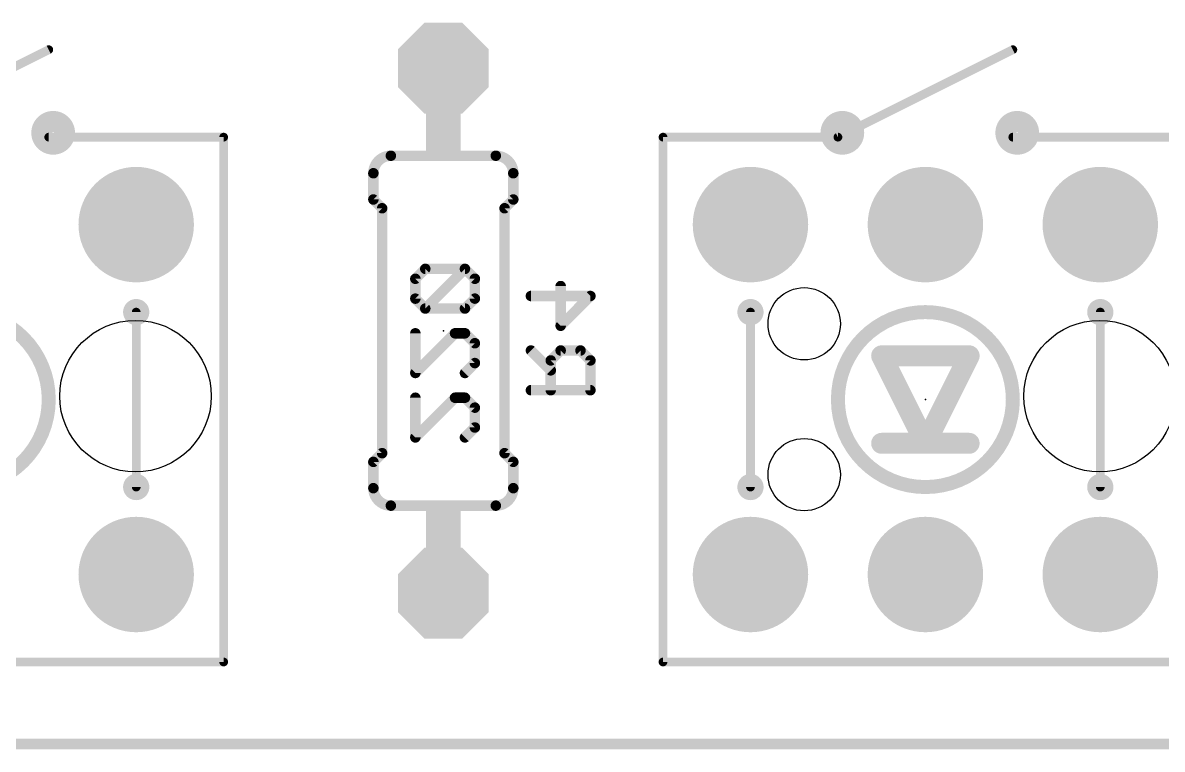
# Model space of a CAD drawing. Extents: x -0.1 to 52.1, y -0.1 to 31.1.
# Drawn here: x 19.89 to 36.44, y -0.08 to 10.47 of the extents above; entities that cross this region are included whole.
import ezdxf

# ---------------------------------------------------------------- set-up
doc = ezdxf.new("R2010")
doc.units = 0
for name, color, linetype in [('17', 82, 'CONTINUOUS'), ('20', 7, 'CONTINUOUS'), ('21', 253, 'CONTINUOUS'), ('22', 253, 'CONTINUOUS'), ('23', 7, 'CONTINUOUS'), ('24', 7, 'CONTINUOUS'), ('26', 253, 'CONTINUOUS'), ('28', 253, 'CONTINUOUS'), ('52', 253, 'CONTINUOUS')]:
    doc.layers.add(name, color=color, linetype=linetype)

# ---------------------------------------------------------------- blocks, each defined once
blk = doc.blocks.new('RECT')
blk.add_solid([(-0.5, -0.5), (0.5, -0.5), (-0.5, 0.5), (0.5, 0.5)])
blk = doc.blocks.new('OCTAGONP')
at = {"const_width": 0.5}
blk.add_lwpolyline([(-0.25, -0.1036), (-0.25, 0.1036), (-0.1036, 0.25), (0.1036, 0.25), (0.25, 0.1036), (0.25, -0.1036), (0.1036, -0.25), (-0.1036, -0.25), (-0.25, -0.1036), (-0.25, 0.1036)], dxfattribs=at)
blk = doc.blocks.new('ROUNDP')
at = {"const_width": 0.5}
blk.add_lwpolyline([(0, -0.25, 1), (0, 0.25, 1), (0, -0.25)], format="xyb", dxfattribs=at)

msp = doc.modelspace()

# ---------------------------------------------------------------- linework, layer by layer
at = {"layer": '20', "const_width": 0.1524}
msp.add_lwpolyline([(3.81, 0), (47.99, 0)], dxfattribs=at)
at = {"layer": '20'}
for centre, radius in [((31.24, 6.1), 0.525), ((21.53, 5.05), 1.1), ((35.53, 5.05), 1.1), ((31.24, 3.91), 0.525)]:
    msp.add_circle(centre, radius, dxfattribs=at)
at = {"layer": '21'}
for points, const_width in [([(17.73, 8.81), (20.27, 10.08)], 0.127), ([(31.73, 8.81), (34.27, 10.08)], 0.127), ([(20.27, 8.81), (22.81, 8.81)], 0.127), ([(22.81, 1.19), (22.81, 8.81)], 0.127), ([(29.19, 8.81), (29.19, 1.19)], 0.127), ([(29.19, 8.81), (31.73, 8.81)], 0.127), ([(34.27, 8.81), (36.81, 8.81)], 0.127), ([(21.54, 6.27), (21.54, 3.73)], 0.127), ([(30.46, 6.27), (30.46, 3.73)], 0.127), ([(35.54, 6.27), (35.54, 3.73)], 0.127), ([(33.635, 5.635), (32.365, 5.635)], 0.3048), ([(32.365, 5.635), (33, 4.365)], 0.3048), ([(33, 4.365), (33.635, 5.635)], 0.3048), ([(33, 4.365), (32.365, 4.365)], 0.3048), ([(33.635, 4.365), (33, 4.365)], 0.3048), ([(22.81, 1.19), (15.19, 1.19)], 0.127), ([(36.81, 1.19), (29.19, 1.19)], 0.127)]:
    msp.add_lwpolyline(points, dxfattribs=dict(at, const_width=const_width))
for points, const_width in [([(20.2842, 10.0516, 1), (20.2558, 10.1084)], 0.0635), ([(34.2842, 10.0516, 1), (34.2558, 10.1084)], 0.0635), ([(20.334, 8.7206, 1), (20.334, 9.0254, 1), (20.334, 8.7206)], 0.3302), ([(31.794, 8.7206, 1), (31.794, 9.0254, 1), (31.794, 8.7206)], 0.3302), ([(34.334, 8.7206, 1), (34.334, 9.0254, 1), (34.334, 8.7206)], 0.3302), ([(20.27, 8.8418, 1), (20.27, 8.7782)], 0.0635), ([(22.8418, 8.81, 1), (22.7783, 8.81)], 0.0635), ([(22.81, 8.7782, 1), (22.81, 8.8418)], 0.0635), ([(29.2218, 8.81, 1), (29.1583, 8.81)], 0.0635), ([(29.19, 8.8418, 1), (29.19, 8.7782)], 0.0635), ([(31.7158, 8.8384, 1), (31.7442, 8.7816)], 0.0635), ([(31.73, 8.7782, 1), (31.73, 8.8418)], 0.0635), ([(34.27, 8.8418, 1), (34.27, 8.7782)], 0.0635), ([(21.54, 6.143, 1), (21.54, 6.397, 1), (21.54, 6.143)], 0.127), ([(30.46, 6.143, 1), (30.46, 6.397, 1), (30.46, 6.143)], 0.127), ([(35.54, 6.143, 1), (35.54, 6.397, 1), (35.54, 6.143)], 0.127), ([(19, 3.73, 1), (19, 6.27, 1), (19, 3.73)], 0.2032), ([(21.5718, 6.27, 1), (21.5083, 6.27)], 0.0635), ([(30.4917, 6.27, 1), (30.4283, 6.27)], 0.0635), ([(33, 3.73, 1), (33, 6.27, 1), (33, 3.73)], 0.2032), ([(35.5718, 6.27, 1), (35.5082, 6.27)], 0.0635), ([(32.365, 5.7112, 1), (32.365, 5.5588)], 0.1524), ([(32.4332, 5.6691, 1), (32.2968, 5.6009)], 0.1524), ([(33.7032, 5.6009, 1), (33.5668, 5.6691)], 0.1524), ([(33.635, 5.5588, 1), (33.635, 5.7112)], 0.1524), ([(32.365, 4.4412, 1), (32.365, 4.2888)], 0.1524), ([(33, 4.4412, 1), (33, 4.2888)], 0.1524), ([(32.9318, 4.3991, 1), (33.0682, 4.3309)], 0.1524), ([(32.9318, 4.3309, 1), (33.0682, 4.3991)], 0.1524), ([(33, 4.2888, 1), (33, 4.4412)], 0.1524), ([(33.635, 4.2888, 1), (33.635, 4.4412)], 0.1524), ([(21.54, 3.603, 1), (21.54, 3.857, 1), (21.54, 3.603)], 0.127), ([(30.46, 3.603, 1), (30.46, 3.857, 1), (30.46, 3.603)], 0.127), ([(35.54, 3.603, 1), (35.54, 3.857, 1), (35.54, 3.603)], 0.127), ([(21.5083, 3.73, 1), (21.5718, 3.73)], 0.0635), ([(30.4283, 3.73, 1), (30.4917, 3.73)], 0.0635), ([(35.5082, 3.73, 1), (35.5718, 3.73)], 0.0635), ([(22.7783, 1.19, 1), (22.8418, 1.19)], 0.0635), ([(22.81, 1.1583, 1), (22.81, 1.2217)], 0.0635), ([(29.1583, 1.19, 1), (29.2218, 1.19)], 0.0635), ([(29.19, 1.2217, 1), (29.19, 1.1583)], 0.0635)]:
    msp.add_lwpolyline(points, format="xyb", dxfattribs=dict(at, const_width=const_width))
at = {"layer": '22'}
for points, const_width in [([(25.238, 8.54, 0.4142), (24.984, 8.286)], 0.1524), ([(25.238, 8.5781, 1), (25.238, 8.5019)], 0.0762), ([(25.238, 8.5019, 1), (25.238, 8.5781)], 0.0762), ([(27.016, 8.286, 0.4142), (26.762, 8.54)], 0.1524), ([(26.762, 8.5781, 1), (26.762, 8.5019)], 0.0762), ([(26.762, 8.5019, 1), (26.762, 8.5781)], 0.0762), ([(25.0221, 8.286, 1), (24.9459, 8.286)], 0.0762), ([(24.9459, 8.286, 1), (25.0221, 8.286)], 0.0762), ([(27.0541, 8.286, 1), (26.9779, 8.286)], 0.0762), ([(26.9779, 8.286, 1), (27.0541, 8.286)], 0.0762), ([(24.9459, 7.905, 1), (25.0221, 7.905)], 0.0762), ([(25.0109, 7.9319, 1), (24.9571, 7.8781)], 0.0762), ([(26.9779, 7.905, 1), (27.0541, 7.905)], 0.0762), ([(27.0429, 7.8781, 1), (26.9891, 7.9319)], 0.0762), ([(25.1491, 7.778, 1), (25.0729, 7.778)], 0.0762), ([(25.0841, 7.7511, 1), (25.1379, 7.8049)], 0.0762), ([(26.9271, 7.778, 1), (26.8509, 7.778)], 0.0762), ([(26.8621, 7.8049, 1), (26.9159, 7.7511)], 0.0762), ([(25.0221, 4.095, 1), (24.9459, 4.095)], 0.0762), ([(24.9571, 4.1219, 1), (25.0109, 4.0681)], 0.0762), ([(25.0729, 4.222, 1), (25.1491, 4.222)], 0.0762), ([(25.1379, 4.1951, 1), (25.0841, 4.2489)], 0.0762), ([(26.8509, 4.222, 1), (26.9271, 4.222)], 0.0762), ([(26.9159, 4.2489, 1), (26.8621, 4.1951)], 0.0762), ([(27.0541, 4.095, 1), (26.9779, 4.095)], 0.0762), ([(26.9891, 4.0681, 1), (27.0429, 4.1219)], 0.0762), ([(24.984, 3.714, 0.4142), (25.238, 3.46)], 0.1524), ([(25.0221, 3.714, 1), (24.9459, 3.714)], 0.0762), ([(24.9459, 3.714, 1), (25.0221, 3.714)], 0.0762), ([(26.762, 3.46, 0.4142), (27.016, 3.714)], 0.1524), ([(27.0541, 3.714, 1), (26.9779, 3.714)], 0.0762), ([(26.9779, 3.714, 1), (27.0541, 3.714)], 0.0762), ([(25.238, 3.4981, 1), (25.238, 3.4219)], 0.0762), ([(25.238, 3.4219, 1), (25.238, 3.4981)], 0.0762), ([(26.762, 3.4981, 1), (26.762, 3.4219)], 0.0762), ([(26.762, 3.4219, 1), (26.762, 3.4981)], 0.0762)]:
    msp.add_lwpolyline(points, format="xyb", dxfattribs=dict(at, const_width=const_width))
at = {"layer": '22', "const_width": 0.1524}
for points in [[(25.238, 8.54), (26.762, 8.54)], [(24.984, 8.286), (24.984, 7.905)], [(27.016, 8.286), (27.016, 7.905)], [(25.111, 7.778), (24.984, 7.905)], [(26.889, 7.778), (27.016, 7.905)], [(25.111, 7.778), (25.111, 4.222)], [(26.889, 7.778), (26.889, 4.222)], [(25.111, 4.222), (24.984, 4.095)], [(24.984, 3.714), (24.984, 4.095)], [(26.889, 4.222), (27.016, 4.095)], [(27.016, 3.714), (27.016, 4.095)], [(25.238, 3.46), (26.762, 3.46)]]:
    msp.add_lwpolyline(points, dxfattribs=at)
at = {"layer": '23'}
msp.add_point((33, 5), dxfattribs=at)
at = {"layer": '24'}
msp.add_point((26, 6), dxfattribs=at)
at = {"layer": '26', "const_width": 0.1524}
for points in [[(27.7038, 6.0717), (27.7038, 6.6479)], [(27.2716, 6.5039), (28.1359, 6.5039)], [(28.1359, 6.5039), (27.7038, 6.0717)], [(27.5597, 5.4243), (27.2716, 5.7124)], [(27.7038, 5.7124), (27.5597, 5.5684)], [(27.5597, 5.5684), (27.5597, 5.1362)], [(27.9919, 5.7124), (27.7038, 5.7124)], [(28.1359, 5.5684), (27.9919, 5.7124)], [(28.1359, 5.1362), (28.1359, 5.5684)], [(27.2716, 5.1362), (28.1359, 5.1362)]]:
    msp.add_lwpolyline(points, dxfattribs=at)
at = {"layer": '26', "const_width": 0.0762}
for points in [[(27.7419, 6.6479, 1), (27.6657, 6.6479)], [(27.2716, 6.542, 1), (27.2716, 6.4658)], [(28.1629, 6.4769, 1), (28.109, 6.5308)], [(28.1359, 6.4658, 1), (28.1359, 6.542)], [(27.6768, 6.0987, 1), (27.7307, 6.0448)], [(27.6657, 6.0717, 1), (27.7419, 6.0717)], [(27.2985, 5.7394, 1), (27.2447, 5.6855)], [(27.5978, 5.5684, 1), (27.5216, 5.5684)], [(27.5328, 5.5953, 1), (27.5867, 5.5414)], [(27.7038, 5.7505, 1), (27.7038, 5.6743)], [(27.7307, 5.6855, 1), (27.6768, 5.7394)], [(28.0188, 5.7394, 1), (27.9649, 5.6855)], [(27.9919, 5.6743, 1), (27.9919, 5.7505)], [(28.174, 5.5684, 1), (28.0978, 5.5684)], [(28.109, 5.5414, 1), (28.1629, 5.5953)], [(27.5328, 5.3974, 1), (27.5867, 5.4513)], [(27.2716, 5.1743, 1), (27.2716, 5.0981)], [(27.5216, 5.1362, 1), (27.5978, 5.1362)], [(28.0978, 5.1362, 1), (28.174, 5.1362)], [(28.1359, 5.0981, 1), (28.1359, 5.1743)]]:
    msp.add_lwpolyline(points, format="xyb", dxfattribs=at)
at = {"layer": '28', "const_width": 0.1524}
for points in [[(25.7377, 6.8979), (25.5936, 6.7538)], [(26.3139, 6.8979), (25.7377, 6.8979)], [(25.7377, 6.3216), (26.3139, 6.8979)], [(26.4579, 6.7538), (26.3139, 6.8979)], [(25.5936, 6.7538), (25.5936, 6.4657)], [(26.4579, 6.4657), (26.4579, 6.7538)], [(25.5936, 6.4657), (25.7377, 6.3216)], [(26.3139, 6.3216), (26.4579, 6.4657)], [(25.7377, 6.3216), (26.3139, 6.3216)], [(25.5936, 5.9623), (25.5936, 5.3861)], [(25.5936, 5.3861), (26.1698, 5.9623)], [(26.1698, 5.9623), (26.3139, 5.9623)], [(26.3139, 5.9623), (26.4579, 5.8183)], [(26.4579, 5.8183), (26.4579, 5.5302)], [(26.4579, 5.5302), (26.3139, 5.3861)], [(25.5936, 5.0268), (25.5936, 4.4506)], [(25.5936, 4.4506), (26.1698, 5.0268)], [(26.1698, 5.0268), (26.3139, 5.0268)], [(26.3139, 5.0268), (26.4579, 4.8828)], [(26.4579, 4.8828), (26.4579, 4.5947)], [(26.4579, 4.5947), (26.3139, 4.4506)]]:
    msp.add_lwpolyline(points, dxfattribs=at)
at = {"layer": '28', "const_width": 0.0762}
for points in [[(25.7377, 6.936, 1), (25.7377, 6.8598)], [(25.7646, 6.8709, 1), (25.7107, 6.9248)], [(26.3408, 6.9248, 1), (26.2869, 6.8709)], [(26.3408, 6.8709, 1), (26.2869, 6.9248)], [(26.3139, 6.8598, 1), (26.3139, 6.936)], [(25.6317, 6.7538, 1), (25.5555, 6.7538)], [(25.5667, 6.7807, 1), (25.6205, 6.7269)], [(26.496, 6.7538, 1), (26.4198, 6.7538)], [(26.431, 6.7269, 1), (26.4849, 6.7807)], [(25.5555, 6.4657, 1), (25.6317, 6.4657)], [(25.6205, 6.4926, 1), (25.5667, 6.4388)], [(26.4198, 6.4657, 1), (26.496, 6.4657)], [(26.4849, 6.4388, 1), (26.431, 6.4926)], [(25.7107, 6.3486, 1), (25.7646, 6.2947)], [(25.7377, 6.3597, 1), (25.7377, 6.2835)], [(25.7107, 6.2947, 1), (25.7646, 6.3486)], [(26.2869, 6.3486, 1), (26.3408, 6.2947)], [(26.3139, 6.2835, 1), (26.3139, 6.3597)], [(25.6317, 5.9623, 1), (25.5555, 5.9623)], [(26.1698, 6.0004, 1), (26.1698, 5.9242)], [(26.1968, 5.9354, 1), (26.1429, 5.9893)], [(26.3408, 5.9893, 1), (26.2869, 5.9354)], [(26.3139, 5.9242, 1), (26.3139, 6.0004)], [(26.496, 5.8183, 1), (26.4198, 5.8183)], [(26.431, 5.7913, 1), (26.4849, 5.8452)], [(26.4198, 5.5302, 1), (26.496, 5.5302)], [(26.4849, 5.5032, 1), (26.431, 5.5571)], [(25.5667, 5.4131, 1), (25.6205, 5.3592)], [(25.5555, 5.3861, 1), (25.6317, 5.3861)], [(26.2869, 5.4131, 1), (26.3408, 5.3592)], [(25.6317, 5.0268, 1), (25.5555, 5.0268)], [(26.1698, 5.0649, 1), (26.1698, 4.9887)], [(26.1968, 4.9999, 1), (26.1429, 5.0538)], [(26.3408, 5.0538, 1), (26.2869, 4.9999)], [(26.3139, 4.9887, 1), (26.3139, 5.0649)], [(26.496, 4.8828, 1), (26.4198, 4.8828)], [(26.431, 4.8558, 1), (26.4849, 4.9097)], [(26.4849, 4.5677, 1), (26.431, 4.6216)], [(25.5555, 4.4506, 1), (25.6317, 4.4506)], [(25.5667, 4.4775, 1), (25.6205, 4.4237)], [(26.2869, 4.4775, 1), (26.3408, 4.4237)], [(26.4198, 4.5947, 1), (26.496, 4.5947)]]:
    msp.add_lwpolyline(points, format="xyb", dxfattribs=at)
at = {"layer": '52', "const_width": 0.508}
for points in [[(26, 9.81), (26, 8.921)], [(26, 2.19), (26, 3.079)]]:
    msp.add_lwpolyline(points, dxfattribs=at)
at = {"layer": '52', "const_width": 0.254}
for points in [[(26.127, 9.81, 1), (25.873, 9.81)], [(25.873, 8.921, 1), (26.127, 8.921)], [(26.127, 3.079, 1), (25.873, 3.079)], [(25.873, 2.19, 1), (26.127, 2.19)]]:
    msp.add_lwpolyline(points, format="xyb", dxfattribs=at)

# ---------------------------------------------------------------- block references
at = {"layer": '17', "xscale": 1.3208, "yscale": 1.3208, "rotation": 90}
for p in [(26, 9.81), (26, 9.81), (26, 2.19), (26, 2.19)]:
    msp.add_blockref('OCTAGONP', p, dxfattribs=at)
at = {"layer": '17', "xscale": 1.6764, "yscale": 1.6764}
for p in [(21.54, 7.54), (21.54, 7.54), (30.46, 7.54), (30.46, 7.54), (33, 7.54), (33, 7.54), (35.54, 7.54), (35.54, 7.54), (21.54, 2.46), (21.54, 2.46), (30.46, 2.46), (30.46, 2.46), (33, 2.46), (33, 2.46), (35.54, 2.46), (35.54, 2.46)]:
    msp.add_blockref('ROUNDP', p, dxfattribs=at)
at = {"layer": '22', "xscale": 0.381, "yscale": 0.508, "rotation": 90}
for p in [(26, 8.7305), (26, 3.2695)]:
    msp.add_blockref('RECT', p, dxfattribs=at)

doc.saveas('drawing.dxf')
